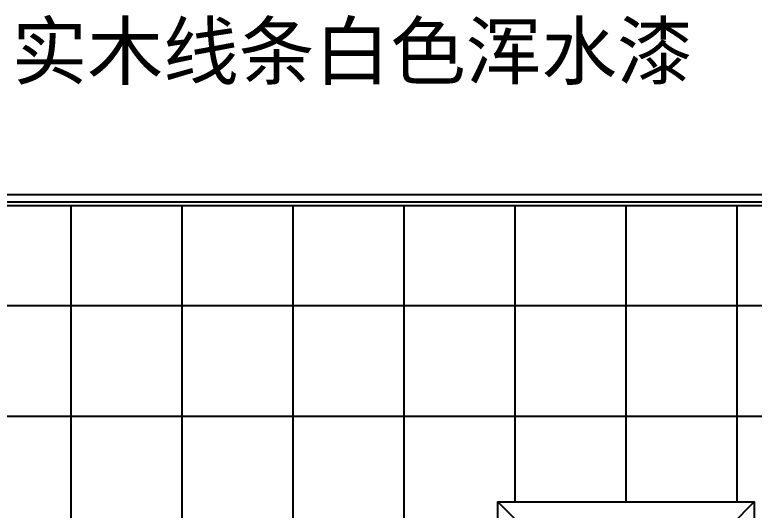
# Model space of a CAD drawing. Extents: x 839 to 4061, y 5103 to 8831.
# Drawn here: x 1600 to 2933, y 7936 to 8831 of the extents above; entities that cross this region are included whole.
import ezdxf

# ---------------------------------------------------------------- set-up
doc = ezdxf.new("R2010")
doc.units = 0
doc.header["$LTSCALE"] = 10
doc.header["$MEASUREMENT"] = 0
doc.layers.get('0').update_dxf_attribs({"linetype": 'CONTINUOUS'})
for name, color, linetype in [('3', 3, 'CONTINUOUS'), ('4', 4, 'CONTINUOUS'), ('7', 7, 'CONTINUOUS'), ('BH', 3, 'CONTINUOUS'), ('TEXT', 3, 'CONTINUOUS')]:
    doc.layers.add(name, color=color, linetype=linetype)
doc.styles.add('HZ', font='')
doc.styles.get('HZ').set_extended_font_data('仿宋_GB2312')

# ---------------------------------------------------------------- blocks, each defined once
blk = doc.blocks.new('BH9')
at = {"layer": 'BH'}
for p, q in [((350, 0), (350, 2380)), ((550, 0), (550, 2380)), ((750, 0), (750, 2380)), ((950, 0), (950, 2380)), ((1150, 1845.3), (1150, 2380)), ((1350, 1845.3), (1350, 2380)), ((1550, 1845.3), (1550, 2380)), ((0, 2200), (2389.2, 2200)), ((0, 2000), (2389.2, 2000))]:
    blk.add_line(p, q, dxfattribs=at)
blk = doc.blocks.new('A$C3C5F467C')
at = {"layer": '3', "color": 3}
for p, q in [((40, 450.6), (0, 490.6)), ((422, 450.6), (462, 490.6))]:
    blk.add_line(p, q, dxfattribs=at)
at = {"layer": '4'}
blk.add_lwpolyline([(0, 0), (0, 490.6), (462, 490.6), (462, 0)], close=True, dxfattribs=at)

msp = doc.modelspace()

# ---------------------------------------------------------------- linework, layer by layer
at = {"layer": '3'}
msp.add_line((1386.6, 8493), (4017.3, 8493), dxfattribs=at)
at = {"layer": '4'}
msp.add_line((1352, 8506.2), (4052, 8506.2), dxfattribs=at)
at = {"layer": '7'}
msp.add_line((1373.8, 8486.2), (4030.1, 8486.2), dxfattribs=at)

# ---------------------------------------------------------------- block references
msp.add_blockref('BH9', (1352, 6106.2))
at = {"layer": '3', "color": 3}
msp.add_blockref('A$C3C5F467C', (2471, 7460.9), dxfattribs=at)

# ---------------------------------------------------------------- texts
at = {"layer": 'TEXT', "style": 'HZ'}
msp.add_text('实木线条白色浑水漆', height=100, dxfattribs=at).set_placement((1594.6, 8715))

doc.saveas('drawing.dxf')
